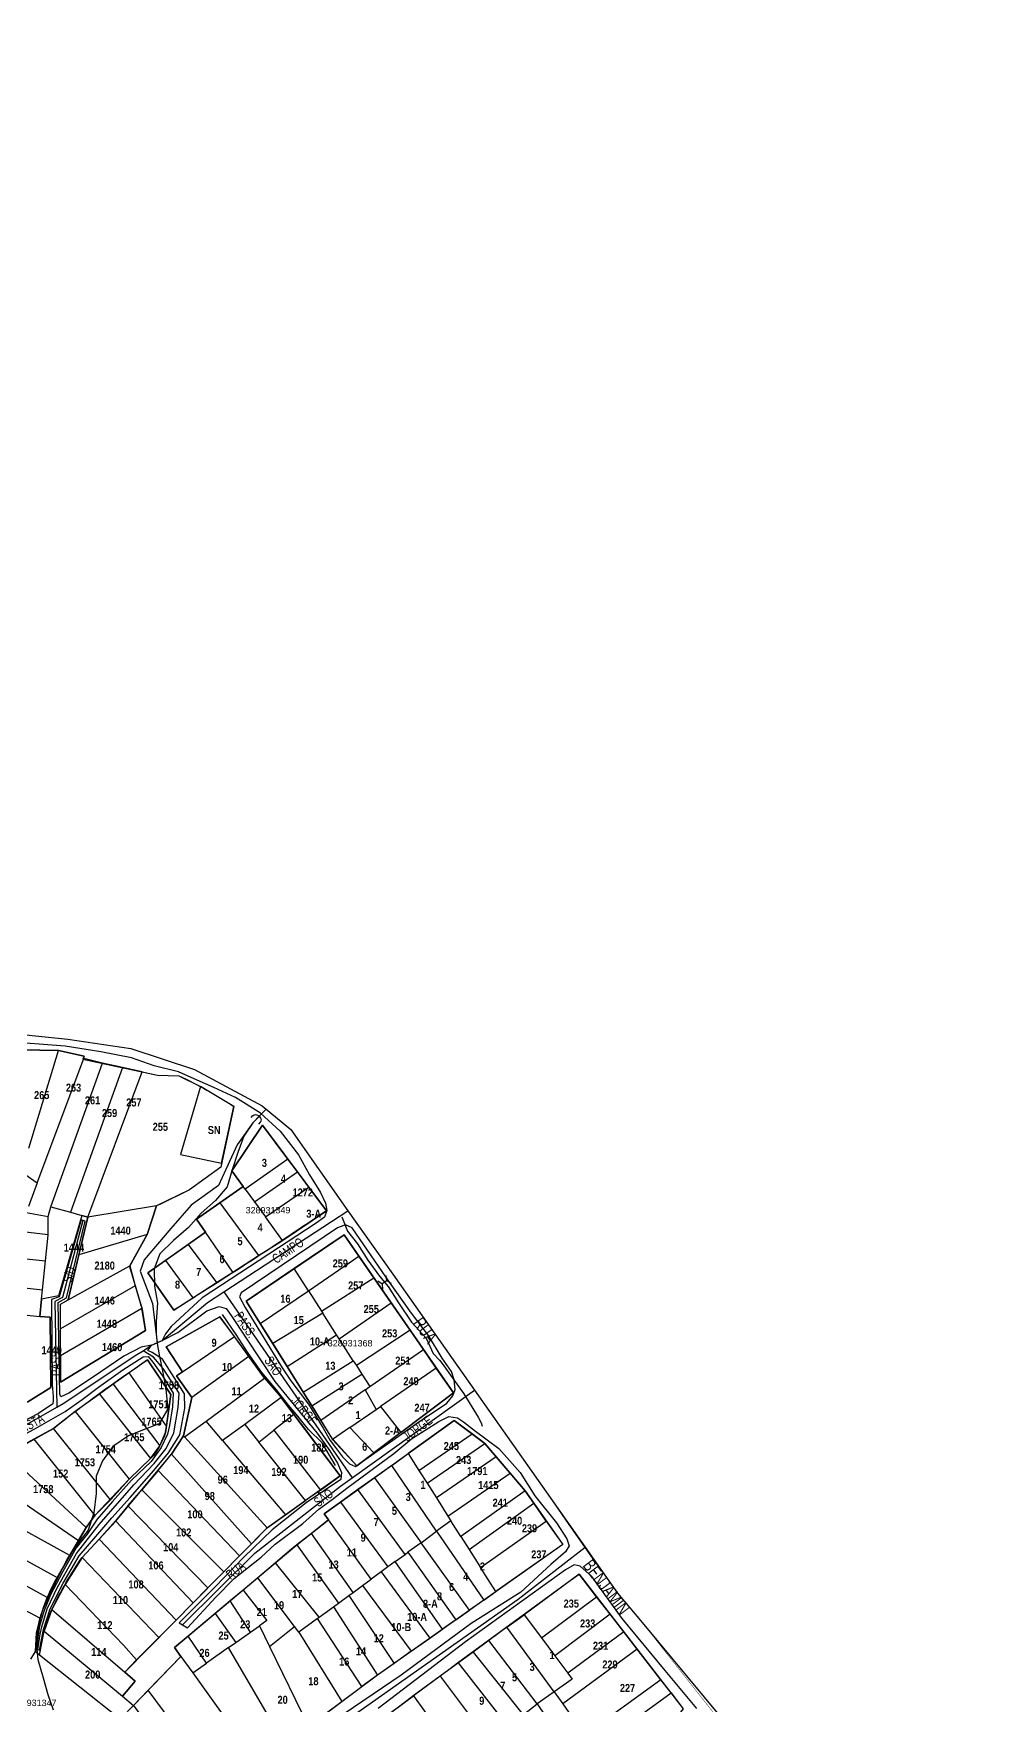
# Model space of a CAD drawing. Extents: x 206155 to 208014, y 4847439 to 4850017.
# Drawn here: x 207227 to 207525, y 4849493 to 4850015 of the extents above; entities that cross this region are included whole.
import ezdxf
from ezdxf.enums import TextEntityAlignment as Align

# ---------------------------------------------------------------- set-up
doc = ezdxf.new("R2010")
doc.units = 0
doc.header["$LTSCALE"] = 1.5
doc.header["$MEASUREMENT"] = 0
for name, color, linetype in [('CD-MALHA-LOTES', 40, 'CONTINUOUS'), ('CD_TXT_QUADRA', 7, 'CONTINUOUS'), ('HD-CURSO-INTER', 170, 'CONTINUOUS'), ('HD-VALAS-DRENOS', 170, 'CONTINUOUS'), ('LM-LIM-SETOR-FISCAL', 7, 'CONTINUOUS'), ('RU-QUADRAS', 6, 'CONTINUOUS'), ('SV-EIXO-RUA-N-PAV', 6, 'CONTINUOUS'), ('SV-ESTIVAS', 7, 'CONTINUOUS'), ('SV-PONTE-BUEIRO', 249, 'CONTINUOUS'), ('SV-RUA-NAO-PAV-S-GUIA-C-GUIA', 7, 'CONTINUOUS'), ('SV-TXT-RUA-N-PAV-S-GUIA-C-GUIA', 7, 'CONTINUOUS'), ('Th_NmrPort', 7, 'CONTINUOUS')]:
    doc.layers.add(name, color=color, linetype=linetype)
doc.styles.add('3289-31-2D_TXT$0$ARIAL', font='ARIAL.TTF')
doc.styles.add('ARIAL', font='ARIAL.TTF')
doc.styles.get("Standard").update_dxf_attribs({"font": 'swisscbo.ttf'})
doc.linetypes.add('Limite', pattern='A,20,-3,[130,ltypeshp.shx,S=6.35,R=0,X=0,Y=0],-3,20', length=46)

# ---------------------------------------------------------------- blocks, each defined once
blk = doc.blocks.new('*X3')
at = {"layer": 'SV-ESTIVAS', "color": 0}
for p, q in [((207336.79592, 4849624.777763), (207336.79592, 4849624.777763)), ((207337.263626, 4849625.0778), (207337.263626, 4849625.0778)), ((207337.731331, 4849625.377838), (207337.731331, 4849625.377838))]:
    blk.add_line(p, q, dxfattribs=at)
blk = doc.blocks.new('COD119', base_point=(207244.147261, 4849431.007731))
at = {"layer": 'SV-PONTE-BUEIRO'}
blk.add_lwpolyline([(207242.637261, 4849429.007731), (207242.637261, 4849429.841065), (207242.637261, 4849429.966065), (207242.763094, 4849430.299398), (207243.014761, 4849430.674398), (207243.392261, 4849430.882731), (207243.895594, 4849431.007731), (207244.398927, 4849431.007731), (207244.902261, 4849430.882731), (207245.279761, 4849430.674398), (207245.531427, 4849430.299398), (207245.657261, 4849429.966065), (207245.657261, 4849429.841065), (207245.657261, 4849429.007731)], dxfattribs=at)
blk = doc.blocks.new('COD045', base_point=(207337.784658, 4849625.412047))
at = {"layer": 'SV-ESTIVAS'}
blk.add_lwpolyline([(207338.533196, 4849623.914971), (207337.784658, 4849625.412047), (207338.533196, 4849626.914971)], dxfattribs=at)

msp = doc.modelspace()

# ---------------------------------------------------------------- linework, layer by layer
at = {"layer": 'CD-MALHA-LOTES', "linetype": 'Continuous'}
for p, q in [((207235.1, 4849697.42), (207223.38, 4849697.55)), ((207225.8, 4849666.85), (207235.1, 4849697.42)), ((207228.47, 4849656.09), (207243, 4849694.94)), ((207232.72, 4849648.58), (207248.82, 4849693.44)), ((207243.16, 4849695.57), (207235.1, 4849697.42)), ((207243, 4849694.94), (207243.16, 4849695.57)), ((207248.82, 4849693.44), (207243, 4849694.94)), ((207255.11, 4849692.07), (207248.82, 4849693.44)), ((207255.11, 4849692.07), (207238.83, 4849646.86)), ((207244.25, 4849645.34), (207261.26, 4849690.73)), ((207261.26, 4849690.73), (207255.11, 4849692.07)), ((207261.26, 4849690.73), (207266, 4849689.7)), ((207266, 4849689.7), (207272.75, 4849689.48)), ((207272.75, 4849689.48), (207279.49, 4849686.1)), ((207279.49, 4849686.1), (207273.19, 4849664.91)), ((207273.19, 4849664.91), (207286.08, 4849662.21)), ((207286.08, 4849662.21), (207285.81, 4849660.99)), ((207306.83, 4849663.42), (207293.44, 4849654.1)), ((207309.82, 4849659.44), (207306.83, 4849663.42)), ((207223.55, 4849659.46), (207228.47, 4849656.09)), ((207228.47, 4849656.09), (207225.73, 4849648.7)), ((207285.81, 4849660.99), (207276.02, 4849653.82)), ((207296.37, 4849650.07), (207309.82, 4849659.44)), ((207313.41, 4849654.66), (207309.82, 4849659.44)), ((207276.02, 4849653.82), (207266.98, 4849649.42)), ((207292.84, 4849654.92), (207285.53, 4849649.81)), ((207293.44, 4849654.1), (207292.84, 4849654.92)), ((207293.44, 4849654.1), (207296.37, 4849650.07)), ((207299.78, 4849645.38), (207313.41, 4849654.66)), ((207225.02, 4849646.8), (207231.85, 4849645.55)), ((207231.85, 4849645.55), (207232.72, 4849648.58)), ((207231.85, 4849639.76), (207231.85, 4849645.55)), ((207232.72, 4849648.58), (207238.83, 4849646.86)), ((207242.4, 4849645.83), (207235.11, 4849620.77)), ((207238.83, 4849646.86), (207242.4, 4849645.83)), ((207242.4, 4849645.83), (207244.25, 4849645.34)), ((207265.79, 4849648.82), (207244.25, 4849645.34)), ((207262.85, 4849639.9), (207265.79, 4849648.82)), ((207266.98, 4849649.42), (207265.79, 4849648.82)), ((207285.53, 4849649.81), (207297.66, 4849633.3)), ((207296.37, 4849650.07), (207299.78, 4849645.38)), ((207231.85, 4849639.76), (207200.88, 4849643.48)), ((207244.25, 4849645.34), (207241.48, 4849633.59)), ((207281.09, 4849640.62), (207275.64, 4849636.78)), ((207289.59, 4849628.12), (207281.09, 4849640.62)), ((207305.09, 4849638.08), (207299.78, 4849645.38)), ((207231.04, 4849631.7), (207231.85, 4849639.66)), ((207231.85, 4849639.66), (207231.85, 4849639.76)), ((207262.85, 4849639.9), (207241.48, 4849633.59)), ((207257.44, 4849630.14), (207262.85, 4849639.9)), ((207275.64, 4849636.78), (207268.59, 4849631.82)), ((207275.64, 4849636.78), (207284.54, 4849624.88)), ((207297.66, 4849633.3), (207305.09, 4849638.08)), ((207199.82, 4849634.82), (207231.04, 4849631.7)), ((207230.13, 4849622.61), (207231.04, 4849631.7)), ((207241.48, 4849633.59), (207238.15, 4849619.48)), ((207238.15, 4849619.48), (207257.44, 4849630.14)), ((207257.44, 4849630.14), (207259.11, 4849623.82)), ((207268.59, 4849631.82), (207277.14, 4849620.12)), ((207289.59, 4849628.12), (207297.66, 4849633.3)), ((207313.23, 4849622.33), (207329.03, 4849633.12)), ((207333.73, 4849626.33), (207329.03, 4849633.12)), ((207198.76, 4849626.1), (207230.13, 4849622.61)), ((207277.14, 4849620.12), (207284.54, 4849624.88)), ((207284.54, 4849624.88), (207289.59, 4849628.12)), ((207313.23, 4849622.33), (207308.79, 4849629.26)), ((207317.3, 4849616), (207333.73, 4849626.33)), ((207339.11, 4849618.57), (207333.73, 4849626.33)), ((207229.24, 4849614.31), (207229.76, 4849619.67)), ((207229.76, 4849619.67), (207230.13, 4849622.61)), ((207235.11, 4849620.77), (207229.76, 4849619.67)), ((207259.11, 4849623.82), (207235.77, 4849610.39)), ((207235.77, 4849618.16), (207238.15, 4849619.48)), ((207259.11, 4849623.82), (207261.18, 4849616.79)), ((207271.16, 4849616.28), (207277.14, 4849620.12)), ((207298.19, 4849612.07), (207313.23, 4849622.33)), ((207313.23, 4849622.33), (207317.3, 4849616)), ((207218.35, 4849615.4), (207229.24, 4849614.31)), ((207235.77, 4849610.39), (207235.77, 4849618.16)), ((207261.18, 4849616.79), (207235.77, 4849602.01)), ((207317.71, 4849615.34), (207302.09, 4849605.83)), ((207317.3, 4849616), (207317.71, 4849615.34)), ((207322.05, 4849608.59), (207317.71, 4849615.34)), ((207322.89, 4849607.27), (207339.11, 4849618.57)), ((207345.01, 4849610.03), (207339.11, 4849618.57)), ((207235.77, 4849602.01), (207235.77, 4849610.39)), ((207298.19, 4849612.07), (207302.09, 4849605.83)), ((207345.01, 4849610.03), (207328.25, 4849598.93)), ((207349.21, 4849603.97), (207345.01, 4849610.03)), ((207273.9, 4849597.05), (207290.09, 4849607.99)), ((207294.61, 4849601.78), (207290.09, 4849607.99)), ((207302.09, 4849605.83), (207306.55, 4849598.69)), ((207306.55, 4849598.69), (207322.05, 4849608.59)), ((207322.89, 4849607.27), (207322.05, 4849608.59)), ((207327.24, 4849600.49), (207322.89, 4849607.27)), ((207332.44, 4849592.38), (207349.21, 4849603.97)), ((207353.21, 4849598.19), (207349.21, 4849603.97)), ((207235.77, 4849602.01), (207235.77, 4849593.8)), ((207262.89, 4849600.74), (207257.21, 4849596.68)), ((207270.26, 4849589.88), (207262.89, 4849600.74)), ((207294.61, 4849601.78), (207276.75, 4849589.03)), ((207299.55, 4849595), (207294.61, 4849601.78)), ((207306.55, 4849598.69), (207311.57, 4849590.65)), ((207311.57, 4849590.65), (207327.24, 4849600.49)), ((207327.24, 4849600.49), (207328.25, 4849598.93)), ((207328.25, 4849598.93), (207329.96, 4849596.26)), ((207257.21, 4849596.68), (207252.19, 4849593.1)), ((207268.88, 4849580.05), (207257.21, 4849596.68)), ((207281.24, 4849581.6), (207299.55, 4849595)), ((207299.55, 4849595), (207304.73, 4849588.96)), ((207314.26, 4849586.35), (207329.96, 4849596.26)), ((207329.96, 4849596.26), (207332.44, 4849592.38)), ((207353.21, 4849598.19), (207335.75, 4849586.19)), ((207247.91, 4849590.04), (207240.27, 4849584.58)), ((207252.19, 4849593.1), (207247.91, 4849590.04)), ((207247.91, 4849590.04), (207263.87, 4849569.89)), ((207252.19, 4849593.1), (207266.79, 4849573.93)), ((207268.88, 4849580.05), (207270.26, 4849589.88)), ((207276.75, 4849589.03), (207274.2, 4849576.96)), ((207304.73, 4849588.96), (207293.38, 4849580.54)), ((207308.7, 4849583.68), (207304.73, 4849588.96)), ((207311.57, 4849590.65), (207314.26, 4849586.35)), ((207331.01, 4849591.39), (207317.11, 4849581.79)), ((207331.01, 4849591.39), (207332.44, 4849592.38)), ((207331.01, 4849591.39), (207334.41, 4849585.27)), ((207240.27, 4849584.58), (207233.51, 4849579.35)), ((207240.27, 4849584.58), (207257.24, 4849563.42)), ((207308.7, 4849583.68), (207302.44, 4849578.77)), ((207314.26, 4849586.35), (207317.11, 4849581.79)), ((207326.13, 4849579.57), (207334.41, 4849585.27)), ((207334.41, 4849585.27), (207335.75, 4849586.19)), ((207335.75, 4849586.19), (207342.16, 4849578.09)), ((207233.51, 4849579.35), (207227.36, 4849575.94)), ((207251.35, 4849556.99), (207233.51, 4849579.35)), ((207274.48, 4849576.65), (207281.24, 4849581.6)), ((207286.42, 4849575.5), (207281.24, 4849581.6)), ((207293.38, 4849580.54), (207286.42, 4849575.5)), ((207293.38, 4849580.54), (207297.74, 4849575.08)), ((207297.74, 4849575.08), (207302.44, 4849578.77)), ((207302.44, 4849578.77), (207316.99, 4849560.08)), ((207317.11, 4849581.79), (207320.8, 4849575.9)), ((207326.13, 4849579.57), (207320.8, 4849575.9)), ((207333.67, 4849571.68), (207326.13, 4849579.57)), ((207342.16, 4849578.09), (207333.67, 4849571.68)), ((207227.36, 4849575.94), (207218.9, 4849571.27)), ((207227.36, 4849575.94), (207246.45, 4849552.1)), ((207263.87, 4849569.89), (207266.79, 4849573.93)), ((207274.2, 4849576.96), (207270.45, 4849571.24)), ((207274.2, 4849576.96), (207274.48, 4849576.65)), ((207300.29, 4849548.23), (207274.48, 4849576.65)), ((207286.42, 4849575.5), (207306.09, 4849552.32)), ((207312.35, 4849556.79), (207297.74, 4849575.08)), ((207320.8, 4849575.9), (207328.35, 4849567.67)), ((207347.8, 4849566.14), (207364.38, 4849577.59)), ((207350.31, 4849562.19), (207368.38, 4849574.58)), ((207368.38, 4849574.58), (207364.38, 4849577.59)), ((207371.97, 4849570.44), (207368.38, 4849574.58)), ((207243.78, 4849548.35), (207218.9, 4849571.27)), ((207257.24, 4849563.42), (207263.87, 4849569.89)), ((207266.29, 4849566.21), (207270.45, 4849571.24)), ((207270.45, 4849571.24), (207295.39, 4849543.29)), ((207328.35, 4849567.67), (207333.67, 4849571.68)), ((207339.27, 4849567.76), (207333.88, 4849563.9)), ((207339.27, 4849567.76), (207344.42, 4849571.45)), ((207353.31, 4849547.2), (207339.27, 4849567.76)), ((207344.42, 4849571.45), (207347.8, 4849566.14)), ((207371.97, 4849570.44), (207353.24, 4849557.59)), ((207376.27, 4849565.38), (207371.97, 4849570.44)), ((207209.57, 4849566.03), (207241.4, 4849544.3)), ((207251.46, 4849557.1), (207257.24, 4849563.42)), ((207266.29, 4849566.21), (207261.19, 4849560.1)), ((207291.72, 4849539.57), (207266.29, 4849566.21)), ((207333.88, 4849563.9), (207328.71, 4849560.2)), ((207333.88, 4849563.9), (207348.43, 4849543.62)), ((207347.8, 4849566.14), (207350.31, 4849562.19)), ((207350.31, 4849562.19), (207353.24, 4849557.59)), ((207356.84, 4849551.92), (207376.27, 4849565.38)), ((207381, 4849559.8), (207376.27, 4849565.38)), ((207238.68, 4849539.66), (207200.22, 4849560.85)), ((207246.45, 4849552.1), (207251.35, 4849556.99)), ((207251.35, 4849556.99), (207251.46, 4849557.1)), ((207256.76, 4849555.12), (207261.19, 4849560.1)), ((207261.19, 4849560.1), (207286.76, 4849534.55)), ((207306.09, 4849552.32), (207312.35, 4849556.79)), ((207316.99, 4849560.08), (207312.35, 4849556.79)), ((207328.71, 4849560.2), (207323.25, 4849556.29)), ((207343.45, 4849539.98), (207328.71, 4849560.2)), ((207353.24, 4849557.59), (207356.84, 4849551.92)), ((207381, 4849559.8), (207360.86, 4849545.61)), ((207383.71, 4849555.93), (207381, 4849559.8)), ((207192.1, 4849556.02), (207234.66, 4849532.73)), ((207243.78, 4849548.35), (207246.45, 4849552.1)), ((207256.76, 4849555.12), (207252.97, 4849550.41)), ((207281.81, 4849529.55), (207256.76, 4849555.12)), ((207300.29, 4849548.23), (207306.09, 4849552.32)), ((207323.25, 4849556.29), (207338.09, 4849536.05)), ((207356.84, 4849551.92), (207357.78, 4849550.42)), ((207363.47, 4849541.51), (207383.71, 4849555.93)), ((207387.61, 4849550.4), (207383.71, 4849555.93)), ((207231.54, 4849526.46), (207188.67, 4849550.05)), ((207241.4, 4849544.3), (207243.78, 4849548.35)), ((207252.97, 4849550.41), (207247.77, 4849544.76)), ((207277.15, 4849524.84), (207252.97, 4849550.41)), ((207295.39, 4849543.29), (207300.29, 4849548.23)), ((207314.16, 4849546.5), (207309.63, 4849542.91)), ((207319.55, 4849550.78), (207314.16, 4849546.5)), ((207327.18, 4849528.06), (207314.16, 4849546.5)), ((207332.86, 4849532.22), (207319.55, 4849550.78)), ((207348.43, 4849543.62), (207353.31, 4849547.2)), ((207357.78, 4849550.42), (207353.31, 4849547.2)), ((207353.31, 4849547.2), (207368.03, 4849525.63)), ((207360.86, 4849545.61), (207357.78, 4849550.42)), ((207367.03, 4849535.91), (207387.61, 4849550.4)), ((207387.61, 4849550.4), (207392.75, 4849543.1)), ((207185.07, 4849543.75), (207229.32, 4849520.02)), ((207238.75, 4849539.79), (207241.4, 4849544.3)), ((207247.77, 4849544.76), (207242.48, 4849538.99)), ((207247.77, 4849544.76), (207271.84, 4849519.46)), ((207295.39, 4849543.29), (207291.72, 4849539.57)), ((207307.31, 4849541.07), (207302.99, 4849537.28)), ((207309.63, 4849542.91), (207307.31, 4849541.07)), ((207309.63, 4849542.91), (207322.66, 4849524.75)), ((207348.43, 4849543.62), (207344.36, 4849540.64)), ((207363.56, 4849522.54), (207348.43, 4849543.62)), ((207360.86, 4849545.61), (207363.47, 4849541.51)), ((207363.47, 4849541.51), (207367.03, 4849535.91)), ((207392.75, 4849543.1), (207371.82, 4849528.37)), ((207234.66, 4849532.73), (207238.68, 4849539.66)), ((207242.48, 4849538.99), (207237.18, 4849530.56)), ((207238.68, 4849539.66), (207238.75, 4849539.79)), ((207266.44, 4849513.99), (207242.48, 4849538.99)), ((207286.76, 4849534.55), (207291.72, 4849539.57)), ((207302.99, 4849537.28), (207297.44, 4849532.65)), ((207316.61, 4849520.32), (207302.99, 4849537.28)), ((207338.09, 4849536.05), (207335.94, 4849534.47)), ((207340.39, 4849537.74), (207338.09, 4849536.05)), ((207340.39, 4849537.74), (207343.45, 4849539.98)), ((207355.1, 4849516.57), (207340.39, 4849537.74)), ((207343.45, 4849539.98), (207344.36, 4849540.64)), ((207344.36, 4849540.64), (207359.36, 4849519.57)), ((207371.82, 4849528.37), (207367.03, 4849535.91)), ((207231.54, 4849526.46), (207234.66, 4849532.73)), ((207286.76, 4849534.55), (207281.81, 4849529.55)), ((207297.44, 4849532.65), (207292.81, 4849528.78)), ((207308.88, 4849517.4), (207297.44, 4849532.65)), ((207330.18, 4849530.25), (207332.86, 4849532.22)), ((207335.94, 4849534.47), (207332.86, 4849532.22)), ((207335.94, 4849534.47), (207351.16, 4849513.78)), ((207397.83, 4849533.74), (207380.63, 4849521.11)), ((207403.28, 4849526.72), (207397.83, 4849533.74)), ((207229.32, 4849520.02), (207231.54, 4849526.46)), ((207237.18, 4849530.56), (207233.05, 4849522.77)), ((207255.43, 4849511.61), (207237.18, 4849530.56)), ((207277.15, 4849524.84), (207281.81, 4849529.55)), ((207288.79, 4849525.42), (207284.12, 4849521.52)), ((207292.81, 4849528.78), (207288.79, 4849525.42)), ((207295.13, 4849515.67), (207288.79, 4849525.42)), ((207292.81, 4849528.78), (207300.25, 4849519.28)), ((207322.66, 4849524.75), (207325.91, 4849527.11)), ((207325.91, 4849527.11), (207327.18, 4849528.06)), ((207325.91, 4849527.11), (207340.05, 4849505.91)), ((207327.18, 4849528.06), (207330.18, 4849530.25)), ((207330.18, 4849530.25), (207345.37, 4849509.7)), ((207368.03, 4849525.63), (207363.56, 4849522.54)), ((207368.03, 4849525.63), (207371.82, 4849528.37)), ((207386.06, 4849513.87), (207403.28, 4849526.72)), ((207407.53, 4849521.25), (207403.28, 4849526.72)), ((207233.05, 4849522.77), (207230.6, 4849516.01)), ((207233.05, 4849522.77), (207255.79, 4849503.22)), ((207271.84, 4849519.46), (207277.15, 4849524.84)), ((207284.12, 4849521.52), (207275.68, 4849514.46)), ((207284.12, 4849521.52), (207290.5, 4849512.4)), ((207316.08, 4849519.93), (207316.61, 4849520.32)), ((207316.61, 4849520.32), (207321.06, 4849523.58)), ((207321.06, 4849523.58), (207322.66, 4849524.75)), ((207321.06, 4849523.58), (207334.86, 4849502.27)), ((207359.36, 4849519.57), (207363.56, 4849522.54)), ((207375.3, 4849517.2), (207380.63, 4849521.11)), ((207380.63, 4849521.11), (207386.06, 4849513.87)), ((207407.53, 4849521.25), (207390.3, 4849508.23)), ((207411.8, 4849515.74), (207407.53, 4849521.25)), ((207229.21, 4849508.52), (207230.6, 4849516.01)), ((207230.6, 4849516.01), (207255.11, 4849495.71)), ((207266.44, 4849513.99), (207271.84, 4849519.46)), ((207290.5, 4849512.4), (207295.13, 4849515.67)), ((207295.13, 4849515.67), (207297.92, 4849517.63)), ((207300.25, 4849519.28), (207297.92, 4849517.63)), ((207297.92, 4849517.63), (207301.03, 4849511.24)), ((207301.03, 4849511.24), (207308.88, 4849517.4)), ((207310.21, 4849515.63), (207308.88, 4849517.4)), ((207316.08, 4849519.93), (207310.21, 4849515.63)), ((207310.21, 4849515.63), (207323.69, 4849494)), ((207329.96, 4849498.65), (207316.08, 4849519.93)), ((207351.16, 4849513.78), (207355.1, 4849516.57)), ((207359.36, 4849519.57), (207355.1, 4849516.57)), ((207375.3, 4849517.2), (207369.59, 4849513.02)), ((207390.06, 4849497.06), (207375.3, 4849517.2)), ((207411.8, 4849515.74), (207394.3, 4849502.89)), ((207415.99, 4849510.34), (207411.8, 4849515.74)), ((207259.53, 4849507), (207255.43, 4849511.61)), ((207259.53, 4849507), (207266.44, 4849513.99)), ((207281.36, 4849505.95), (207275.68, 4849514.46)), ((207288.29, 4849510.84), (207281.36, 4849505.95)), ((207288.29, 4849510.84), (207290.5, 4849512.4)), ((207305.81, 4849480.74), (207288.29, 4849510.84)), ((207301.03, 4849511.24), (207313.21, 4849486.23)), ((207345.37, 4849509.7), (207351.16, 4849513.78)), ((207369.59, 4849513.02), (207364.76, 4849509.47)), ((207384.71, 4849493.29), (207369.59, 4849513.02)), ((207386.06, 4849513.87), (207390.3, 4849508.23)), ((207415.99, 4849510.34), (207392.72, 4849493.27)), ((207423.42, 4849500.77), (207415.99, 4849510.34)), ((207226.4, 4849507.19), (207227.87, 4849509.59)), ((207229.21, 4849508.52), (207227.87, 4849509.59)), ((207254.43, 4849488.5), (207229.21, 4849508.52)), ((207255.79, 4849503.22), (207259.53, 4849507)), ((207273.38, 4849508.08), (207263.17, 4849497.53)), ((207273.38, 4849508.08), (207277.09, 4849502.93)), ((207277.09, 4849502.93), (207281.36, 4849505.95)), ((207340.05, 4849505.91), (207334.86, 4849502.27)), ((207345.37, 4849509.7), (207340.05, 4849505.91)), ((207360.15, 4849506.08), (207354.45, 4849501.9)), ((207364.76, 4849509.47), (207360.15, 4849506.08)), ((207375.73, 4849486.22), (207360.15, 4849506.08)), ((207364.76, 4849509.47), (207380.36, 4849489.88)), ((207390.3, 4849508.23), (207394.3, 4849502.89)), ((207277.09, 4849502.93), (207297.48, 4849474.56)), ((207334.86, 4849502.27), (207329.96, 4849498.65)), ((207354.45, 4849501.9), (207346.06, 4849495.74)), ((207354.45, 4849501.9), (207369.73, 4849481.49)), ((207395.7, 4849501.03), (207390.06, 4849497.06)), ((207394.3, 4849502.89), (207395.7, 4849501.03)), ((207423.42, 4849500.77), (207399.54, 4849483.52)), ((207426.59, 4849496.68), (207423.42, 4849500.77)), ((207255.11, 4849495.71), (207258.56, 4849492.76)), ((207263.17, 4849497.53), (207258.56, 4849492.76)), ((207286.46, 4849466.32), (207263.17, 4849497.53)), ((207323.69, 4849494), (207329.96, 4849498.65)), ((207333.74, 4849486.7), (207346.06, 4849495.74)), ((207346.06, 4849495.74), (207361.28, 4849474.81)), ((207390.06, 4849497.06), (207384.71, 4849493.29)), ((207390.06, 4849497.06), (207392.72, 4849493.27)), ((207402.54, 4849479.24), (207426.59, 4849496.68)), ((207426.59, 4849496.68), (207430.43, 4849491.74)), ((207254.92, 4849489), (207258.56, 4849492.76)), ((207258.56, 4849492.76), (207281.1, 4849462.3)), ((207313.21, 4849486.23), (207323.69, 4849494)), ((207380.36, 4849489.88), (207384.71, 4849493.29)), ((207384.71, 4849493.29), (207399.6, 4849471.44)), ((207392.72, 4849493.27), (207399.54, 4849483.52))]:
    msp.add_line(p, q, dxfattribs=at)
at = {"layer": 'CD-MALHA-LOTES', "linetype": 'Continuous', "flags": 128}
for points in [[(207286.08, 4849662.21), (207289.95, 4849679.91), (207279.49, 4849686.1)], [(207306.83, 4849663.42), (207298.85, 4849674.04), (207289.29, 4849659.8), (207292.84, 4849654.92)], [(207305.09, 4849638.08), (207318.92, 4849647.34), (207313.41, 4849654.66)], [(207285.53, 4849649.81), (207278.28, 4849644.75), (207281.09, 4849640.62)], [(207329.03, 4849633.12), (207324.41, 4849639.8), (207308.79, 4849629.26)], [(207268.59, 4849631.82), (207263.06, 4849627.93), (207271.16, 4849616.28)], [(207308.79, 4849629.26), (207293.78, 4849619.12), (207298.19, 4849612.07)], [(207225.54, 4849587.65), (207232.72, 4849592.06), (207232.5, 4849614.03), (207229.24, 4849614.31)], [(207235.77, 4849593.8), (207262.31, 4849609.89), (207261.18, 4849616.79)], [(207290.09, 4849607.99), (207285.57, 4849614.19), (207268.8, 4849604.8), (207273.9, 4849597.05)], [(207273.9, 4849597.05), (207272.01, 4849595.77), (207276.75, 4849589.03)], [(207342.16, 4849578.09), (207358.56, 4849590.46), (207353.21, 4849598.19)], [(207316.99, 4849560.08), (207323.16, 4849564.47), (207308.7, 4849583.68)], [(207266.79, 4849573.93), (207268.6, 4849578.09), (207268.88, 4849580.05)], [(207364.38, 4849577.59), (207358.83, 4849581.77), (207344.42, 4849571.45)], [(207323.25, 4849556.29), (207318.19, 4849552.67), (207319.55, 4849550.78)], [(207227.87, 4849509.59), (207228.24, 4849515.48), (207229.32, 4849520.02)], [(207275.68, 4849514.46), (207271.38, 4849510.87), (207273.38, 4849508.08)], [(207255.11, 4849495.71), (207259.11, 4849500.37), (207255.79, 4849503.22)]]:
    msp.add_lwpolyline(points, dxfattribs=at)
at = {"layer": 'CD-MALHA-LOTES', "linetype": 'Continuous'}
for p in [(207296.37, 4849650.07), (207299.78, 4849645.38), (207299.78, 4849645.38), (207262.85, 4849639.9), (207305.09, 4849638.08), (207241.48, 4849633.59), (207317.11, 4849581.79), (207274.48, 4849576.65), (207320.8, 4849575.9), (207381, 4849559.8), (207300.29, 4849548.23), (207234.66, 4849532.73), (207234.66, 4849532.73), (207231.54, 4849526.46), (207229.32, 4849520.02), (207369.59, 4849513.02), (207360.15, 4849506.08), (207384.71, 4849493.29)]:
    msp.add_point(p, dxfattribs=at)
at = {"layer": 'HD-CURSO-INTER', "flags": 128}
msp.add_lwpolyline([(207297.8, 4849676.89), (207295.86, 4849674.8), (207293.06, 4849670.64), (207291.17, 4849665.48), (207289.38, 4849660.08), (207287.79, 4849654.85), (207284.14, 4849650.48), (207279.66, 4849646.56), (207275.72, 4849642.07), (207271.09, 4849638.03), (207266.82, 4849633.86), (207264.97, 4849629.2), (207265.15, 4849623.78), (207266.01, 4849618.41), (207265.6, 4849612.74), (207265.63, 4849608.89), (207265.93, 4849605.86), (207266.56, 4849602.3), (207267.67, 4849596.84), (207268.65, 4849591.6), (207269.29, 4849585.4), (207266.62, 4849580.72), (207261.86, 4849578.95), (207256.99, 4849576.97), (207252.11, 4849573.63), (207248.89, 4849569.21), (207246.92, 4849564.36), (207246.83, 4849558.96), (207246.14, 4849552.94), (207244.35, 4849547.51), (207241.05, 4849543.22), (207237.78, 4849538.53), (207235.26, 4849533.52), (207232.57, 4849528.06), (207230.08, 4849522.5), (207228.79, 4849517.58), (207228.07, 4849512.63), (207228.6, 4849507.13), (207230.31, 4849501.37), (207231.79, 4849496.21), (207233.45, 4849491.44)], dxfattribs=at)
at = {"layer": 'HD-VALAS-DRENOS', "flags": 128}
for points in [[(207323.64, 4849645.43), (207325.47, 4849640.91), (207328.57, 4849636.95), (207331.78, 4849631.87), (207335.43, 4849626.94), (207338.2, 4849623.71), (207341.43, 4849618.53), (207345.44, 4849612.48), (207350, 4849607.55), (207352.26, 4849602.72), (207354.24, 4849600.63), (207355.03, 4849599.61), (207361.78, 4849590.1), (207366.25, 4849582.87), (207367.26, 4849581.08), (207367.52, 4849579.98)], [(207321.7, 4849567.79), (207317.48, 4849574.79), (207313.28, 4849579.02), (207309.97, 4849583.2), (207307.03, 4849586.62), (207303.25, 4849591.36), (207298.62, 4849596.84), (207294.36, 4849602.84), (207290.6, 4849608.62), (207286.33, 4849614.94)]]:
    msp.add_lwpolyline(points, dxfattribs=at)
at = {"layer": 'LM-LIM-SETOR-FISCAL', "linetype": 'Limite', "ltscale": 0.1, "const_width": 0.13, "flags": 128}
msp.add_lwpolyline([(207693.53, 4847579.56), (207661.03, 4847549.31), (207612.7, 4847504.12), (207608.58, 4847500.27), (207585.3, 4847478.55), (207576.34, 4847469.74), (207571.87, 4847465.34), (207556.36, 4847486.66), (207540.14, 4847507.78), (207531.85, 4847519.47), (207511.91, 4847545.61), (207506.17, 4847553.18), (207498.88, 4847562.81), (207463.75, 4847610.71), (207457.67, 4847619.01), (207440.44, 4847642.51), (207431.06, 4847656.73), (207427.79, 4847661.69), (207410.24, 4847685.38), (207400.06, 4847698.96), (207390.62, 4847713.26), (207368.81, 4847743.14), (207367.63, 4847745.51), (207365.1, 4847750.55), (207350.49, 4847771.92), (207340.01, 4847785.42), (207333.8, 4847793.43), (207328.91, 4847799.72), (207315.6, 4847819.35), (207310.76, 4847826.26), (207285.87, 4847860.83), (207260.72, 4847896.98), (207248.23, 4847915.4), (207242.67, 4847921.29), (207202.51, 4847892.47), (207193.03, 4847885.67), (207186.34, 4847883.83), (207169.47, 4847906.92), (207159.13, 4847921.36), (207145.03, 4847940.16), (207134.22, 4847955.66), (207130.37, 4847960.22), (207126.09, 4847965.9), (207111.59, 4847986.15), (207100.06, 4848001.48), (207090.77, 4848014.03), (207087.01, 4848019.05), (207075.04, 4848034.33), (207069.37, 4848045.04), (207069.26, 4848049.8), (207069.11, 4848053.33), (207066.5, 4848058.01), (207060.87, 4848065.4), (207031.95, 4848105.77), (207020.41, 4848120.82), (207005.92, 4848142.54), (206995.35, 4848155.22), (206982.67, 4848172.12), (206959.42, 4848202.77), (206955.58, 4848209.27), (206948.97, 4848217), (206956.28, 4848221.98), (206974.04, 4848236.91), (207015.88, 4848269.11), (207005.71, 4848281.99), (206987.16, 4848307.84), (206966.87, 4848336.83), (206960.49, 4848346.74), (207051.18, 4848413.73), (207093.59, 4848446.09), (207106.7, 4848455.88), (207140.72, 4848483.45), (207169.66, 4848504.88), (207261.26, 4848571.24), (207250.42, 4848586.92), (207233.64, 4848611.27), (207214.13, 4848640.25), (207199.66, 4848661.86), (207162.16, 4848719.72), (207148.67, 4848740.27), (207138.58, 4848756.16), (207114.21, 4848785.08), (207108.98, 4848791.97), (207099.68, 4848804.07), (207089.04, 4848833.89), (207075.28, 4848852.41), (207054.15, 4848879.42), (207034.07, 4848905.39), (207008.79, 4848936.89), (207002.49, 4848944.75), (206978.67, 4848976.02), (206968.98, 4848989.87), (206958.44, 4849004.76), (206966.26, 4849011.39), (206981.71, 4849023.09), (207002.58, 4849038.25), (207026.18, 4849059.14), (207039.09, 4849069.24), (207048.4, 4849077.1), (207033.93, 4849094.44), (207025.31, 4849104.91), (207019.34, 4849111.98), (206955.53, 4849187.19), (206739.99, 4849438.83), (206628.48, 4849357.79), (206159.3, 4849769.3), (206177.89, 4849842.97), (206311.32, 4849828.25), (206318.97, 4849888.04), (206376.86, 4849879.93), (206422.43, 4850015.06), (206474.48, 4850006.62), (206492.19, 4850011.1), (206819.81, 4849985.62), (206867.89, 4849970.66), (206761.86, 4849758.64), (206955.52, 4849737.17), (206981.38, 4849733.58), (207038.29, 4849725.23), (207070.29, 4849722.03), (207093.76, 4849719.89), (207136.42, 4849713.49), (207187.69, 4849706.67), (207206.03, 4849702.71), (207217.82, 4849703), (207238.05, 4849700.95), (207257.69, 4849697.98), (207277.63, 4849691.43), (207298.76, 4849680.12), (207307.69, 4849672.68), (207325.58, 4849647.34), (207339.6, 4849627.48), (207365.17, 4849591.27), (207375.36, 4849576.96), (207394.56, 4849549.23), (207402.02, 4849538.56), (207409.91, 4849527.9), (207417.58, 4849518.68), (207445.75, 4849483.09), (207461.51, 4849464.09), (207489.49, 4849426.56), (207512.94, 4849401.39), (207520.93, 4849386.71), (207524.83, 4849382.69), (207529.48, 4849377.88), (207540.69, 4849361.49), (207560.95, 4849335.89), (207577.23, 4849307.07), (207583.74, 4849297.42), (207628.15, 4849239.89), (207643.22, 4849219.05), (207658.02, 4849201.49), (207693.22, 4849158.83), (207705.61, 4849141.39), (207712.86, 4849133.84), (207725.65, 4849112.01), (207736.66, 4849084.67), (207739.33, 4849078.11), (207747.93, 4849059.71), (207757.22, 4849040.43), (207775.14, 4849006.28), (207791.99, 4848977.54), (207792.78, 4848975.77), (207795.96, 4848968.62), (207802.2, 4848960.18), (207825.03, 4848930.31), (207842.53, 4848910.15), (207856.41, 4848891.07), (207858.75, 4848886.94), (207866.81, 4848872.74), (207869.94, 4848867.11), (207871.77, 4848863.82), (207879.69, 4848853.91), (207882.92, 4848845.94), (207889.76, 4848830.42), (207897.96, 4848811.56), (207901.5, 4848803.37), (207910.93, 4848782.03), (207925.43, 4848746.58), (207927.76, 4848740.69), (207935.19, 4848724.84), (207938.98, 4848722.35), (207951.29, 4848714.3), (207953.61, 4848706.94), (207955.87, 4848700.21), (207959.42, 4848694.96), (207980.21, 4848656.63), (207983.23, 4848650.23), (207987.97, 4848639.65), (207991.98, 4848624.34), (207992.34, 4848618.14), (207992.71, 4848609.76), (207992.35, 4848598.91), (207989.51, 4848588.21), (207986.21, 4848576.49), (207981.13, 4848552.93), (207979.22, 4848544.32), (207974.12, 4848527.55), (207970.47, 4848512.96), (207968.53, 4848505.21), (207962.87, 4848484.57), (207961.77, 4848475.9), (207962.44, 4848471.73), (207962.76, 4848468.22), (207963.58, 4848460.32), (207965.62, 4848437.71), (207970.3, 4848417.74), (207973.97, 4848405.11), (207979.52, 4848388.8), (207983.37, 4848372.15), (207985.88, 4848361.34), (207994.8, 4848328.69), (207998.94, 4848313.63), (208000.94, 4848308.61), (208001.28, 4848301.24), (208004.29, 4848290.86), (208006.08, 4848286.4), (208007.64, 4848282.49), (208010.65, 4848271.5), (208010.53, 4848262.57), (208009.71, 4848251.17), (208006.89, 4848242.28), (208002.27, 4848228.55), (207997.36, 4848212.8), (207991.07, 4848194.77), (207987.4, 4848183.31), (207984.51, 4848174.56), (207981.76, 4848167.44), (207976.41, 4848152.41), (207973.09, 4848141.61), (207967.4, 4848130.11), (207964.22, 4848121.42), (207961.45, 4848112.84), (207955.63, 4848098.17), (207952.19, 4848088.84), (207947.6, 4848075.6), (207943.28, 4848060.34), (207938.8, 4848047.89), (207935.95, 4848038.31), (207931.75, 4848023.44), (207924.02, 4847983.95), (207922.67, 4847973.36), (207921, 4847963.57), (207920.32, 4847960.19), (207917.77, 4847945.28), (207916.42, 4847941.01), (207910.26, 4847922.04), (207901.41, 4847892.98), (207897.62, 4847878.65), (207892.25, 4847865.58), (207878.3, 4847837.34), (207872.42, 4847829.43), (207870.47, 4847825.73), (207866.98, 4847818.64), (207853.99, 4847795.84), (207843.32, 4847778.24), (207832.06, 4847762.95), (207814.75, 4847736.4), (207805.8, 4847721.97), (207788.79, 4847698.98), (207782.07, 4847685.13), (207771.56, 4847663.44), (207770.16, 4847648.29), (207754.59, 4847638.36), (207743.55, 4847627.73)], close=True, dxfattribs=at)
at = {"layer": 'RU-QUADRAS', "color": 6, "linetype": 'Continuous'}
for points in [[(207223.38, 4849697.55), (207235.1, 4849697.42), (207243.16, 4849695.57), (207242.76, 4849694.7), (207266, 4849689.7), (207272.75, 4849689.48, -0.034773), (207289.95, 4849679.91), (207285.81, 4849660.99), (207276.02, 4849653.82), (207265.79, 4849648.82), (207262.85, 4849639.9), (207257.31, 4849629.9), (207261.23, 4849616.63), (207262.31, 4849609.89), (207235.77, 4849593.8), (207235.77, 4849618.16), (207238.15, 4849619.48), (207244.25, 4849645.34), (207242.4, 4849645.83), (207235.11, 4849620.77), (207229.76, 4849619.67), (207229.29, 4849614.34), (207232.5, 4849614.03), (207232.72, 4849592.06), (207188.11, 4849564.45)], [(207192.29, 4849556.36), (207233.51, 4849579.35, -0.019075), (207262.89, 4849600.74), (207270.26, 4849589.88), (207268.6, 4849578.09, -0.108146), (207263.87, 4849569.89), (207257.24, 4849563.42), (207246.45, 4849552.1), (207243.78, 4849548.35), (207234.68, 4849532.78, 0.085777), (207228.24, 4849515.48), (207227.87, 4849509.59), (207229.21, 4849508.52, -0.082289), (207233.05, 4849522.77, -0.04314), (207242.48, 4849538.99), (207252.98, 4849550.4), (207261.19, 4849560.1), (207270.45, 4849571.24), (207274.2, 4849576.96), (207276.75, 4849589.03), (207272.01, 4849595.77), (207273.9, 4849597.05), (207268.8, 4849604.8), (207285.57, 4849614.19), (207299.55, 4849595), (207304.73, 4849588.96), (207323.16, 4849564.47), (207300.13, 4849548.08), (207255.79, 4849503.22), (207259.11, 4849500.37), (207255.11, 4849495.71), (207258.56, 4849492.76), (207273.38, 4849508.08), (207271.38, 4849510.87), (207309.63, 4849542.91), (207319.55, 4849550.78), (207318.19, 4849552.67), (207358.83, 4849581.77), (207368.38, 4849574.58), (207381, 4849559.8), (207392.75, 4849543.1), (207334.86, 4849502.27), (207244.84, 4849435.17)]]:
    msp.add_lwpolyline(points, format="xyb", dxfattribs=at)
for points in [[(207263.06, 4849627.93), (207281.09, 4849640.62), (207278.28, 4849644.75), (207292.84, 4849654.92), (207289.29, 4849659.8), (207298.85, 4849674.04), (207318.92, 4849647.34, -0.009683), (207271.16, 4849616.28)], [(207249.68, 4849427.77, 0.013806), (207311.36, 4849469.9, -0.005384), (207397.83, 4849533.74), (207430.43, 4849491.74), (207426.28, 4849486.6), (207399.6, 4849471.44), (207400.56, 4849470.03), (207381.63, 4849457.05), (207382.54, 4849455.76), (207364.39, 4849441.76), (207361.81, 4849444.73, -0.026223), (207276.41, 4849377.65), (207261.97, 4849402.35)]]:
    msp.add_lwpolyline(points, format="xyb", close=True, dxfattribs=at)
msp.add_lwpolyline([(207293.78, 4849619.12), (207324.41, 4849639.8), (207358.56, 4849590.46), (207328.35, 4849567.67), (207320.71, 4849576.03)], close=True, dxfattribs=at)
at = {"layer": 'SV-EIXO-RUA-N-PAV'}
for points in [[(207217.82, 4849703), (207238.05, 4849700.95), (207257.69, 4849697.98), (207277.63, 4849691.43), (207298.76, 4849680.12), (207307.69, 4849672.68), (207325.58, 4849647.34), (207339.6, 4849627.48), (207365.17, 4849591.27), (207399.77, 4849542.27), (207409.91, 4849527.9), (207417.58, 4849518.68), (207442.07, 4849489.27), (207512.94, 4849401.39)], [(207300.12, 4849679.15), (207295.86, 4849674.8), (207290.94, 4849667.9), (207287.39, 4849660.2), (207285.17, 4849655.17), (207276.58, 4849649.03), (207270.22, 4849641.77), (207261.93, 4849632), (207260.6, 4849628.45), (207264.44, 4849618.31), (207265.9, 4849606.09)], [(207124.19, 4849456.05), (207139.84, 4849469.42), (207146.39, 4849475.67), (207152.04, 4849481.92), (207166.63, 4849515.85), (207185.97, 4849558.25), (207187.44, 4849559.1), (207195.79, 4849563.91), (207219, 4849577), (207234.55, 4849585.96), (207236.56, 4849587.12), (207259.63, 4849602.41), (207261.52, 4849603.61), (207264.22, 4849605.31), (207265.9, 4849606.09), (207267.48, 4849606.8), (207281.65, 4849618.67), (207286.79, 4849622.02), (207325.58, 4849647.34)], [(207242.72, 4849644.33), (207236.34, 4849620.21), (207233.92, 4849619), (207234.55, 4849585.96)], [(207286.79, 4849622.02), (207326.96, 4849563.92)], [(207228.65, 4849510.28), (207229.33, 4849515.05), (207229.84, 4849517.38), (207231.6, 4849522.94), (207234.78, 4849529.7), (207240.74, 4849540.28), (207247.78, 4849549.34), (207258.62, 4849561.66), (207265.01, 4849568.33), (207268.81, 4849573.1), (207271.14, 4849577.98), (207272.56, 4849585.9), (207272.79, 4849590.38), (207267.85, 4849598.07), (207264.78, 4849601.59), (207261.52, 4849603.61)], [(207273.97, 4849518.02), (207296.52, 4849540.38), (207323.21, 4849561.24), (207326.96, 4849563.92), (207365.17, 4849591.27)], [(206998.2, 4849247.23), (207042.94, 4849279.56), (207044.97, 4849280.67), (207049.14, 4849282.94), (207083.25, 4849307.37), (207093.76, 4849315.11), (207099.59, 4849319.4), (207129.85, 4849344.29), (207139.93, 4849352.63), (207143.94, 4849355.94), (207176.92, 4849379.43), (207180.36, 4849382.81), (207182.56, 4849384.98), (207237.24, 4849422.93), (207245.77, 4849429.34), (207247.59, 4849430.71), (207306.11, 4849474.7), (207378.83, 4849526), (207399.77, 4849542.27)]]:
    msp.add_lwpolyline(points, dxfattribs=at)
at = {"layer": 'SV-ESTIVAS', "flags": 128}
for points in [[(207337.78, 4849625.41), (207336.33, 4849624.48)], [(207264.22, 4849605.31), (207267.48, 4849606.8)]]:
    msp.add_lwpolyline(points, dxfattribs=at)
at = {"layer": 'SV-RUA-NAO-PAV-S-GUIA-C-GUIA', "flags": 128}
for points in [[(207298.29, 4849677.78), (207290.39, 4849682.67), (207283.67, 4849685.83), (207278.45, 4849688.13), (207272.66, 4849690.7), (207265.03, 4849692.64), (207257.94, 4849695.15), (207248.3, 4849697), (207237.14, 4849698.7), (207218.16, 4849700.16)], [(207298.29, 4849677.78), (207304.37, 4849672.14), (207310.1, 4849664.81), (207313.54, 4849658.57), (207317.05, 4849653.06), (207318.57, 4849649.67), (207318.96, 4849647.4), (207318.27, 4849645.37), (207315.68, 4849643.46), (207280, 4849620.08), (207270.28, 4849611.17), (207268.52, 4849608.88), (207267.48, 4849606.8), (207272.44, 4849609.33), (207281.48, 4849616.02), (207285.37, 4849617.38), (207287.57, 4849616.77), (207289.08, 4849614.6), (207302.73, 4849594.02), (207310.64, 4849584.27), (207315.95, 4849577.87), (207319.92, 4849572.36), (207322.34, 4849568.49), (207323.6, 4849565.52), (207323.35, 4849563.37), (207312.48, 4849556.05), (207301.9, 4849547.68), (207293, 4849539.05), (207283.96, 4849529.76), (207272.83, 4849518.56), (207275.41, 4849517.05)], [(207233.36, 4849586.96), (207228.82, 4849584), (207212.23, 4849575.41), (207200.77, 4849569.31), (207192.01, 4849563.17), (207189.84, 4849561.56), (207188.39, 4849561.5), (207186.08, 4849563.29), (207176.37, 4849572.99), (207173.86, 4849575.07), (207173.07, 4849577.79), (207174.17, 4849581.4), (207182.56, 4849596.8), (207186.16, 4849606.09), (207186.76, 4849612.68), (207190.31, 4849622.92), (207193, 4849630.86), (207194.88, 4849635.76), (207197.45, 4849641.09), (207200.2, 4849644.7), (207204.67, 4849645.78)], [(207238.31, 4849590.29), (207235.79, 4849589.22), (207235.53, 4849590.01), (207235, 4849618.63), (207237.63, 4849620.08), (207243.4, 4849644.1), (207242.22, 4849644.5), (207235.26, 4849620.47), (207232.9, 4849619.55), (207233.16, 4849593.03), (207233.4, 4849589.34), (207233.48, 4849588.02), (207233.36, 4849586.96)], [(207262.99, 4849603.62), (207264.22, 4849605.31), (207260.96, 4849604.66), (207255.51, 4849601.86), (207246.08, 4849595.43), (207238.31, 4849590.29)], [(207218.51, 4849574.24), (207228.38, 4849579.66), (207237.2, 4849584.6), (207242.53, 4849588.41), (207247.65, 4849592.19), (207255.22, 4849597.65), (207261.59, 4849601.67), (207263.12, 4849601.77), (207264.58, 4849600.07), (207267.58, 4849595.76), (207270.97, 4849590.37), (207270.74, 4849586.02), (207269.82, 4849580.25), (207269.2, 4849577.56), (207267.2, 4849573.4), (207264.12, 4849569.01), (207257.96, 4849563.12), (207251.96, 4849556.5), (207247.14, 4849550.99), (207244.06, 4849546.3), (207240.6, 4849542.06), (207236.37, 4849534.37), (207232.59, 4849527.36), (207230.52, 4849522.12), (207229.21, 4849517.5), (207228.59, 4849514.16), (207228.36, 4849510.46), (207229.13, 4849510), (207230.44, 4849516.54), (207232.52, 4849522.93), (207236.6, 4849530.98), (207241.6, 4849539.52), (207246.76, 4849545.61), (207251.8, 4849551.34), (207257.5, 4849557.73), (207264.89, 4849566.2), (207269.51, 4849571.7), (207273.05, 4849577.32), (207274.59, 4849585.64), (207274.51, 4849590.1), (207271.28, 4849595.22), (207267.58, 4849601), (207264.43, 4849603.08), (207262.99, 4849603.62)], [(207275.41, 4849517.05), (207284.25, 4849526.56), (207290.04, 4849532.41), (207298.48, 4849539.05), (207302.85, 4849543.14), (207311.44, 4849549.63), (207316.46, 4849554.1), (207320.66, 4849557.07), (207325.29, 4849560.64), (207329.65, 4849563.88), (207339.9, 4849571.53), (207345.42, 4849576.03), (207353.99, 4849581.44), (207357.1, 4849583), (207359.83, 4849582.59), (207361.76, 4849581.43), (207365.48, 4849578.42), (207372.74, 4849573.01), (207379.39, 4849565.52), (207384.03, 4849558.3), (207390.78, 4849549.79), (207394.04, 4849544.78), (207394.8, 4849542.64), (207393.59, 4849540.73), (207389.06, 4849536.79), (207379.62, 4849528.17), (207364.08, 4849518.33), (207342.28, 4849502.28), (207321.52, 4849488.22)], [(207434.64, 4849491.79), (207424.79, 4849503.68), (207411.37, 4849519.96), (207401.81, 4849533.08), (207398.14, 4849536.26), (207396.29, 4849536.7), (207393.57, 4849535.16), (207362.34, 4849512.6), (207334.99, 4849491.86)]]:
    msp.add_lwpolyline(points, dxfattribs=at)
msp.add_lwpolyline([(207326.91, 4849641.94), (207324.83, 4849642.96), (207322.36, 4849642.02), (207292.24, 4849621.69), (207291.65, 4849620.41), (207293.47, 4849617.15), (207305.04, 4849598.3), (207307.77, 4849594.24), (207313.25, 4849586.87), (207317.8, 4849579.39), (207320.03, 4849575.55), (207321.74, 4849573.33), (207323.86, 4849570.49), (207326.09, 4849568.29), (207327.95, 4849567.41), (207329.13, 4849568.21), (207347.04, 4849580.86), (207356.5, 4849587.2), (207358.43, 4849589.49), (207359.14, 4849591.52), (207358.81, 4849594.5), (207357.99, 4849597.12), (207355.04, 4849601.23), (207350.8, 4849608.31), (207345.43, 4849615.33), (207338.62, 4849624.99), (207332.89, 4849633.3)], close=True, dxfattribs=at)

# ---------------------------------------------------------------- block references
at = {"layer": 'SV-ESTIVAS'}
for p, rotation in [((207336.33, 4849624.48, 12.11), 210), ((207337.78, 4849625.41, 12.11), 35)]:
    msp.add_blockref('COD045', p, dxfattribs=dict(at, rotation=rotation))
msp.add_blockref('*X3', (0, 0), dxfattribs=at)
at = {"layer": 'SV-PONTE-BUEIRO', "rotation": 318}
msp.add_blockref('COD119', (207297.8, 4849676.89, 11.91), dxfattribs=at)

# ---------------------------------------------------------------- texts
at = {"layer": 'CD_TXT_QUADRA', "color": 7, "linetype": 'Continuous', "style": 'ARIAL'}
for s, p in [('328931349', (207300.6, 4849647.51)), ('328931368', (207326.27, 4849605.94)), ('328931347', (207227.49, 4849493.58))]:
    msp.add_text(s, height=2, dxfattribs=at).set_placement(p, align=Align.MIDDLE)
at = {"layer": 'SV-TXT-RUA-N-PAV-S-GUIA-C-GUIA', "width": 0.7}
for s, height, rotation, style, p in [('CAMPO', 3, 34, 'ARIAL', (207303.19, 4849630.65)), ('S/D', 3, 74, '3289-31-2D_TXT$0$ARIAL', (207239.24, 4849624.62)), ('PASS.          SÃO  ', 3, 304, 'ARIAL', (207289.91, 4849614.47)), ('RUA', 4, 306, 'ARIAL', (207345.72, 4849612.17)), ('PASS.', 3, 89.8455, '3289-31-2D_TXT$0$ARIAL', (207235.79, 4849595.7)), ('JORGE', 3, 309, 'ARIAL', (207307.57, 4849587.8)), ('BATISTA', 3, 28, 'ARIAL', (207220.19, 4849575.71)), ('JORGE', 3, 37, 'ARIAL', (207344.2, 4849575.08)), ('SÃO', 3, 37, 'ARIAL', (207316.37, 4849554.62)), ('RUA', 3, 37, 'ARIAL', (207288.9, 4849531.95)), ('BENJAMIN', 4, 307.0223, 'ARIAL', (207398.81, 4849536.43))]:
    msp.add_text(s, height=height, rotation=rotation, dxfattribs=dict(at, style=style)).set_placement(p)
at = {"layer": 'Th_NmrPort', "color": 1}
for s, p in [('265', (207227.47, 4849683.47)), ('263', (207237.41, 4849685.79)), ('261', (207243.37, 4849681.82)), ('257', (207256.28, 4849681.16)), ('259', (207248.67, 4849677.85)), ('255', (207264.56, 4849673.55)), ('SN', (207281.78, 4849672.55)), ('3', (207298.67, 4849662.3)), ('4', (207304.63, 4849657.33)), ('1272', (207308.28, 4849653.03)), ('3-A', (207312.58, 4849646.41)), ('1440', (207251.32, 4849641.12)), ('4', (207297.35, 4849642.11)), ('1444', (207236.74, 4849635.83)), ('5', (207291.05, 4849637.81)), ('2180', (207246.35, 4849630.2)), ('6', (207285.43, 4849632.19)), ('259', (207320.81, 4849630.88)), ('8', (207271.52, 4849624.24)), ('7', (207278.14, 4849628.22)), ('257', (207325.64, 4849623.98)), ('1446', (207246.35, 4849619.28)), ('16', (207304.45, 4849619.84)), ('15', (207308.6, 4849613.17)), ('255', (207330.48, 4849616.62)), ('1448', (207247.01, 4849612)), ('253', (207336.24, 4849609.02)), ('1449', (207229.78, 4849603.73)), ('1460', (207248.67, 4849604.72)), ('9', (207282.95, 4849606.09)), ('10-A', (207313.67, 4849606.49)), ('10', (207286.2, 4849598.51)), ('13', (207318.5, 4849598.9)), ('251', (207340.38, 4849600.51)), ('1758', (207266.43, 4849592.83)), ('3', (207322.65, 4849592.46)), ('249', (207342.92, 4849594.07)), ('1751', (207263.18, 4849586.88)), ('11', (207289.18, 4849590.93)), ('2', (207325.64, 4849588.08)), ('12', (207294.6, 4849585.52)), ('13', (207304.9, 4849582.54)), ('1', (207327.95, 4849583.48)), ('247', (207346.37, 4849585.78)), ('1755', (207255.6, 4849576.59)), ('1765', (207261.01, 4849581.46)), ('2-A', (207337.16, 4849578.65)), ('1754', (207246.66, 4849572.8)), ('188', (207314.11, 4849573.34)), ('6', (207330.02, 4849573.59)), ('245', (207355.52, 4849573.82)), ('1753', (207240.16, 4849568.74)), ('194', (207289.73, 4849566.31)), ('190', (207308.42, 4849569.55)), ('243', (207359.37, 4849569.46)), ('1791', (207362.84, 4849566)), ('152', (207233.39, 4849565.22)), ('96', (207284.85, 4849563.33)), ('192', (207301.65, 4849565.76)), ('1', (207348.24, 4849561.7)), ('1415', (207366.31, 4849561.64)), ('1758', (207227.16, 4849560.35)), ('98', (207280.79, 4849558.19)), ('3', (207343.63, 4849557.92)), ('241', (207370.8, 4849556.12)), ('100', (207275.37, 4849552.5)), ('5', (207339.3, 4849553.58)), ('240', (207375.29, 4849550.48)), ('102', (207271.85, 4849546.82)), ('9', (207329.55, 4849545.19)), ('7', (207333.61, 4849550.07)), ('239', (207379.96, 4849548.13)), ('104', (207267.79, 4849542.22)), ('11', (207325.21, 4849540.59)), ('237', (207382.88, 4849539.98)), ('106', (207263.18, 4849536.53)), ('13', (207319.52, 4849536.8)), ('2', (207366.84, 4849536.19)), ('108', (207256.95, 4849530.58)), ('15', (207314.38, 4849532.75)), ('6', (207357.22, 4849529.78)), ('4', (207361.6, 4849532.99)), ('110', (207252.08, 4849525.71)), ('17', (207308.15, 4849527.6)), ('8-A', (207349.06, 4849524.54)), ('8', (207353.43, 4849526.87)), ('235', (207393.02, 4849524.61)), ('21', (207297.04, 4849521.92)), ('19', (207302.46, 4849524.08)), ('10-A', (207344.1, 4849520.46)), ('112', (207247.2, 4849517.86)), ('25', (207285.12, 4849514.61)), ('23', (207291.89, 4849518.13)), ('12', (207333.61, 4849513.76)), ('10-B', (207339.15, 4849517.26)), ('233', (207398.15, 4849518.39)), ('114', (207245.3, 4849509.47)), ('26', (207279.16, 4849509.2)), ('14', (207328.07, 4849509.68)), ('1', (207388.61, 4849508.5)), ('231', (207402.18, 4849511.43)), ('16', (207322.82, 4849506.48)), ('3', (207382.38, 4849504.84)), ('229', (207405.11, 4849505.57)), ('200', (207243.41, 4849502.43)), ('18', (207313.2, 4849500.36)), ('7', (207373.21, 4849498.98)), ('5', (207376.88, 4849501.55)), ('227', (207410.61, 4849498.24)), ('20', (207303.58, 4849494.54)), ('9', (207366.62, 4849494.22))]:
    msp.add_text(s, height=2.5, dxfattribs=at).set_placement(p, align=Align.MIDDLE_LEFT)

doc.saveas('drawing.dxf')
